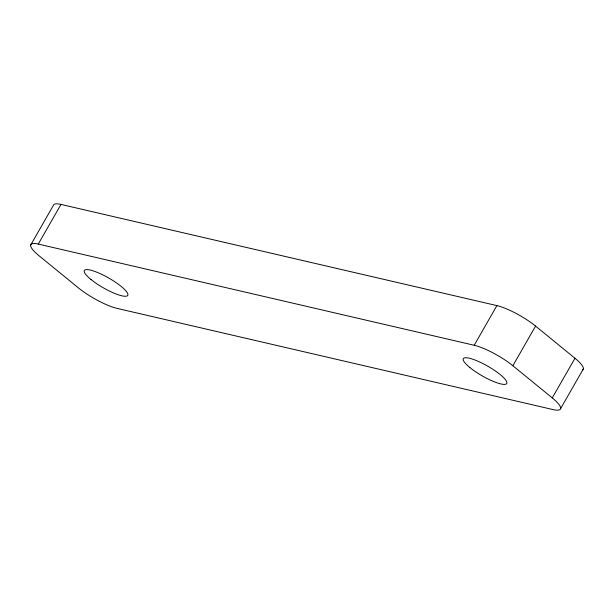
<?xml version="1.0" encoding="UTF-8"?>
<svg xmlns="http://www.w3.org/2000/svg" width="614" height="614" viewBox="0 0 614 614"><rect width="100%" height="100%" fill="white"/><g stroke="black" fill="none" stroke-linecap="round" stroke-linejoin="round"><path stroke-width="0.92" d="M30.7 245.009L53.41 205.352A31.253 6.977 29.8 0 1 60.986 204.416L496.91 305.611A31.253 6.977 29.8 0 1 535.569 326.088L574.973 358.246A31.253 6.977 29.8 0 1 582.563 369.973M574.973 358.246L552.262 397.903A31.253 6.977 29.8 0 1 553.014 409.584L117.09 308.389A31.253 6.977 29.8 0 1 78.431 287.912L39.027 255.754A31.253 6.977 29.8 0 1 38.275 244.073L60.986 204.416M38.275 244.073L474.2 345.268L496.91 305.611M552.262 397.903L512.859 365.744L535.569 326.088M560.59 408.648L583.3 368.991M474.2 345.268A31.253 6.977 29.8 0 1 512.859 365.744M91.041 279.539A25.005 5.58 29.8 0 0 127.336 295.802A25.005 5.58 29.8 0 0 99.783 273.46A25.005 5.58 29.8 0 0 91.041 279.539M469.879 367.548A25.005 5.58 29.8 0 0 506.274 383.965A25.005 5.58 29.8 0 0 478.966 361.684A25.005 5.58 29.8 0 0 469.879 367.548"/></g></svg>
